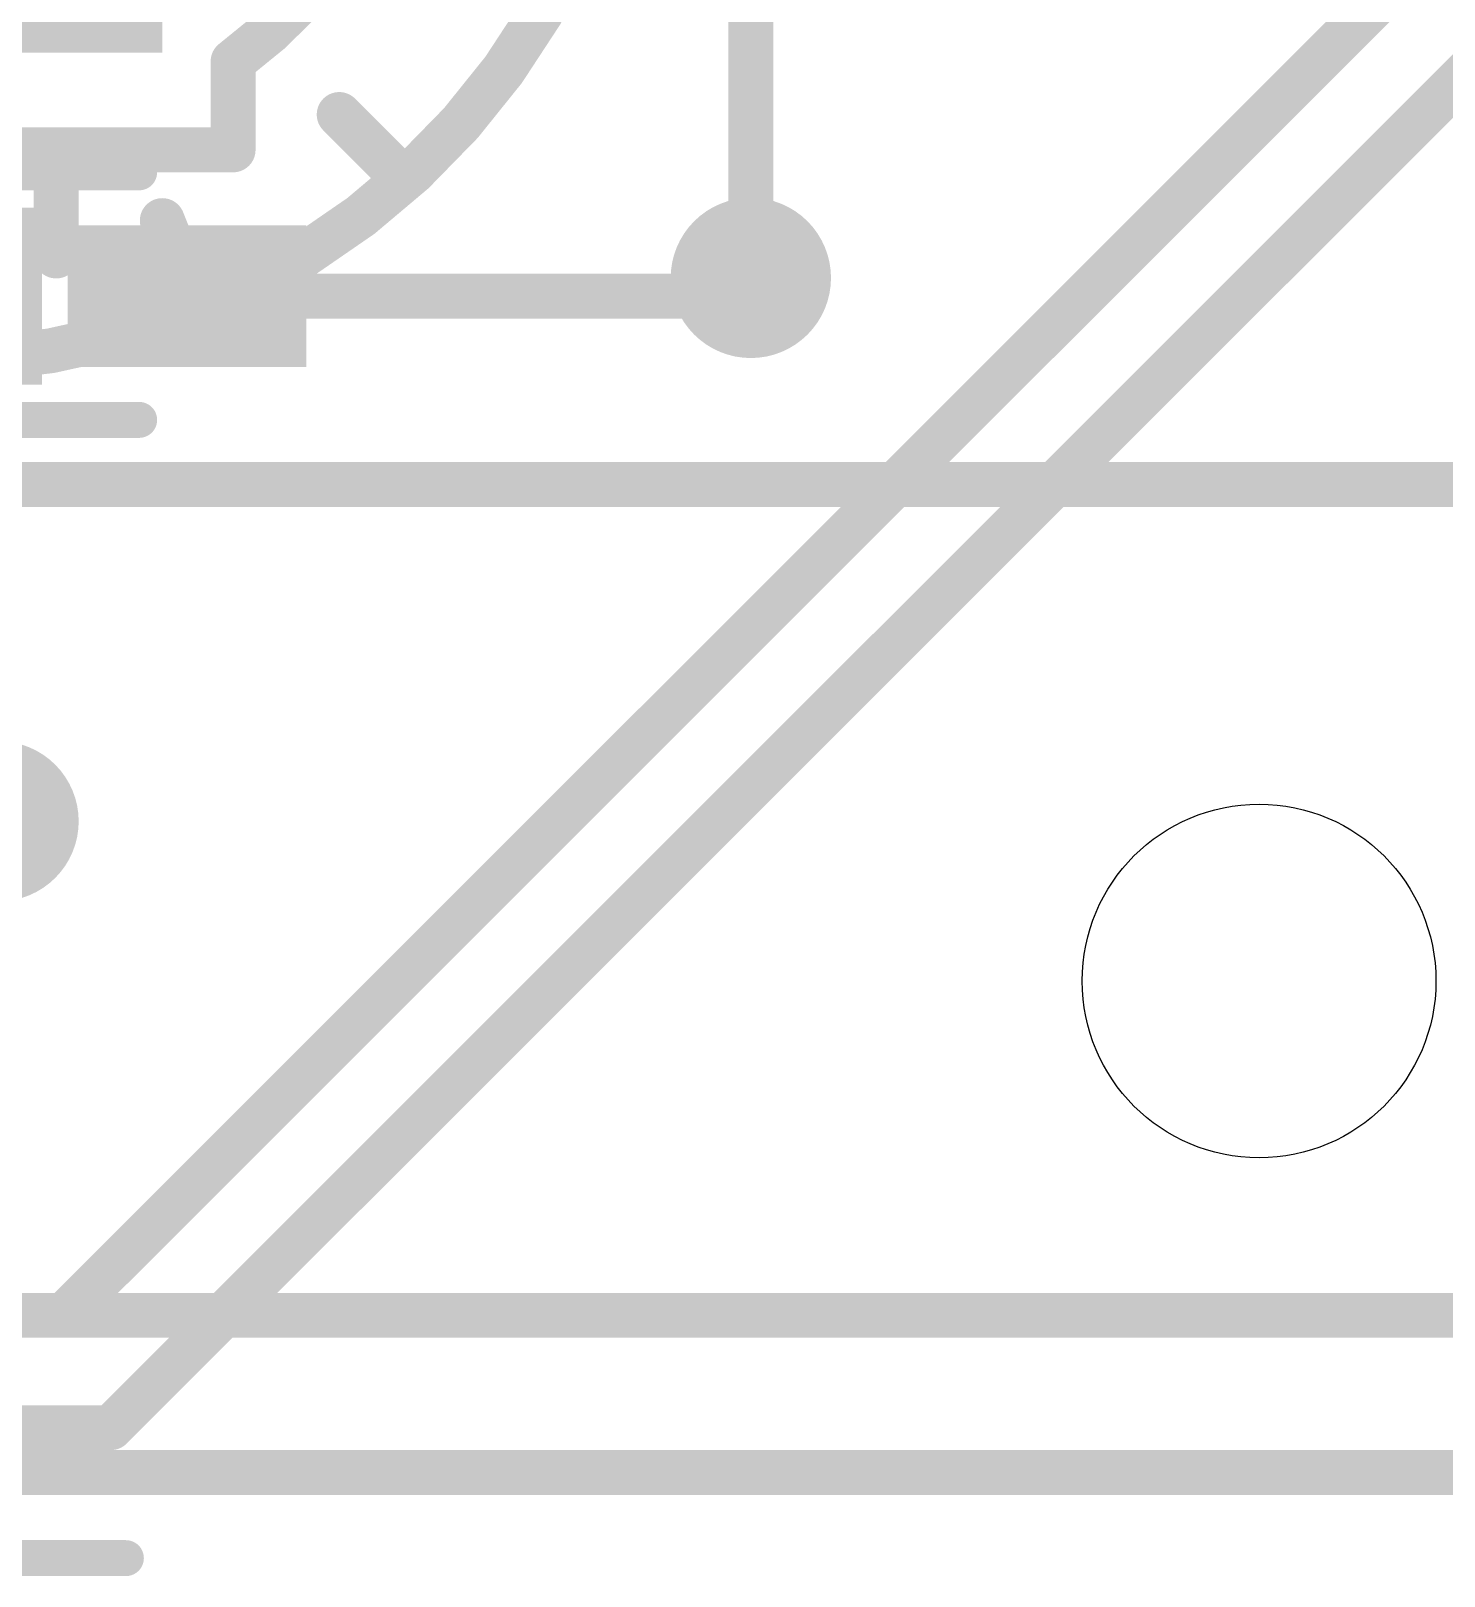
# Model space of a CAD drawing. Extents: x -30.6 to 30.6, y -30.6 to 30.6.
# Drawn here: x 8.06 to 16.05, y -18.37 to -9.63 of the extents above; entities that cross this region are included whole.
import ezdxf

# ---------------------------------------------------------------- set-up
doc = ezdxf.new("R2010")
doc.units = 0
for name, color, linetype in [('1', 12, 'CONTINUOUS'), ('16', 5, 'CONTINUOUS'), ('18', 110, 'CONTINUOUS'), ('20', 53, 'CONTINUOUS'), ('21', 40, 'CONTINUOUS')]:
    doc.layers.add(name, color=color, linetype=linetype)

# ---------------------------------------------------------------- blocks, each defined once
blk = doc.blocks.new('RECT')
blk.add_solid([(-0.5, -0.5), (0.5, -0.5), (-0.5, 0.5), (0.5, 0.5)])
blk = doc.blocks.new('ROUNDV')
at = {"const_width": 0.5}
blk.add_lwpolyline([(0, -0.25, 1), (0, 0.25, 1), (0, -0.25)], format="xyb", dxfattribs=at)

msp = doc.modelspace()

# ---------------------------------------------------------------- linework, layer by layer
at = {"layer": '1', "const_width": 0.254}
for points in [[(12.024, -11.127), (12.127, -11.024)], [(8.939, -11.127), (12.024, -11.127)], [(7.464, -12.192), (20.199, -12.192)], [(21.209, -16.891), (7.366, -16.891)], [(20.005, -17.78), (6.324, -17.78)]]:
    msp.add_lwpolyline(points, dxfattribs=at)
at = {"layer": '1', "const_width": 0.127}
for points in [[(12.1719, -11.0689, 1), (12.0821, -10.9791)], [(8.939, -11.0635, 1), (8.939, -11.1905)], [(12.024, -11.1905, 1), (12.024, -11.0635)], [(11.9791, -11.0821, 1), (12.0689, -11.1719)]]:
    msp.add_lwpolyline(points, format="xyb", dxfattribs=at)
at = {"layer": '16'}
for points, const_width in [([(3.8, -9, 5.1283), (3.8, -6)], 0.254), ([(9.2, -9.8, 0.5044), (9.2, -5.2)], 0.254), ([(9.2635, -9.8, 1), (9.1365, -9.8)], 0.127), ([(9.1623, -9.7489, 1), (9.2377, -9.8511)], 0.127), ([(9.8449, -10.0551, 1), (9.7551, -10.1449)], 0.127), ([(8.2, -10.2365, 1), (8.2, -10.3635)], 0.127), ([(8.2635, -10.3, 1), (8.1365, -10.3)], 0.127), ([(8.2, -10.3635, 1), (8.2, -10.2365)], 0.127), ([(9.2, -10.3635, 1), (9.2, -10.2365)], 0.127), ([(9.1365, -10.3, 1), (9.2635, -10.3)], 0.127), ([(10.0551, -10.4449, 1), (10.1449, -10.3551)], 0.127), ([(8.859, -10.6764, 1), (8.741, -10.7236)], 0.127), ([(8.1365, -10.9, 1), (8.2635, -10.9)], 0.127), ([(12.0635, -11.024, 1), (12.1905, -11.024)], 0.127), ([(8.941, -11.2236, 1), (9.059, -11.1764)], 0.127), ([(8.2434, -16.9545, 1), (8.2434, -16.8275)], 0.127), ([(8.1985, -16.8461, 1), (8.2883, -16.9359)], 0.127), ([(8.4641, -17.4811, 1), (8.5539, -17.5709)], 0.127), ([(8.509, -17.5895, 1), (8.509, -17.4625)], 0.127)]:
    msp.add_lwpolyline(points, format="xyb", dxfattribs=dict(at, const_width=const_width))
at = {"layer": '16', "const_width": 0.254}
for points in [[(12.127, -8.127), (12.127, -11.024)], [(15.8236, -9.3108), (8.2434, -16.891)], [(16.2808, -9.7542), (8.509, -17.526)], [(9.2, -9.8), (9.2, -10.3)], [(10.1, -10.4), (9.8, -10.1)], [(8.2, -10.3), (6.9, -10.3)], [(9.2, -10.3), (8.2, -10.3)], [(8.2, -10.3), (8.2, -10.9)], [(9, -11.2), (8.8, -10.7)], [(8.2434, -16.891), (4.3468, -16.891)], [(8.509, -17.526), (5.334, -17.526)]]:
    msp.add_lwpolyline(points, dxfattribs=at)
at = {"layer": '20'}
msp.add_circle((15, -15), 1, dxfattribs=at)
at = {"layer": '21', "const_width": 0.2032}
for points in [[(6.669, -10.427), (8.669, -10.427)], [(8.669, -11.827), (6.669, -11.827)], [(6.594, -18.264), (8.594, -18.264)]]:
    msp.add_lwpolyline(points, dxfattribs=at)
at = {"layer": '21', "const_width": 0.1016}
for points in [[(8.669, -10.4778, 1), (8.669, -10.3762)], [(8.669, -11.8778, 1), (8.669, -11.7762)], [(8.594, -18.3148, 1), (8.594, -18.2132)]]:
    msp.add_lwpolyline(points, format="xyb", dxfattribs=at)

# ---------------------------------------------------------------- block references
at = {"layer": '1', "xscale": 1.35, "yscale": 0.8, "rotation": 180}
msp.add_blockref('RECT', (8.939, -11.127), dxfattribs=at)
at = {"layer": '16', "xscale": 0.85, "rotation": 180}
msp.add_blockref('RECT', (8.375, -9.25), dxfattribs=at)
at = {"layer": '18', "xscale": 0.9064, "yscale": 0.9064}
for p in [(12.127, -11.024), (12.127, -11.024), (7.874, -14.097), (7.874, -14.097)]:
    msp.add_blockref('ROUNDV', p, dxfattribs=at)
at = {"layer": '21', "xscale": 0.2, "rotation": 180}
msp.add_blockref('RECT', (8.019, -11.127), dxfattribs=at)

doc.saveas('drawing.dxf')
